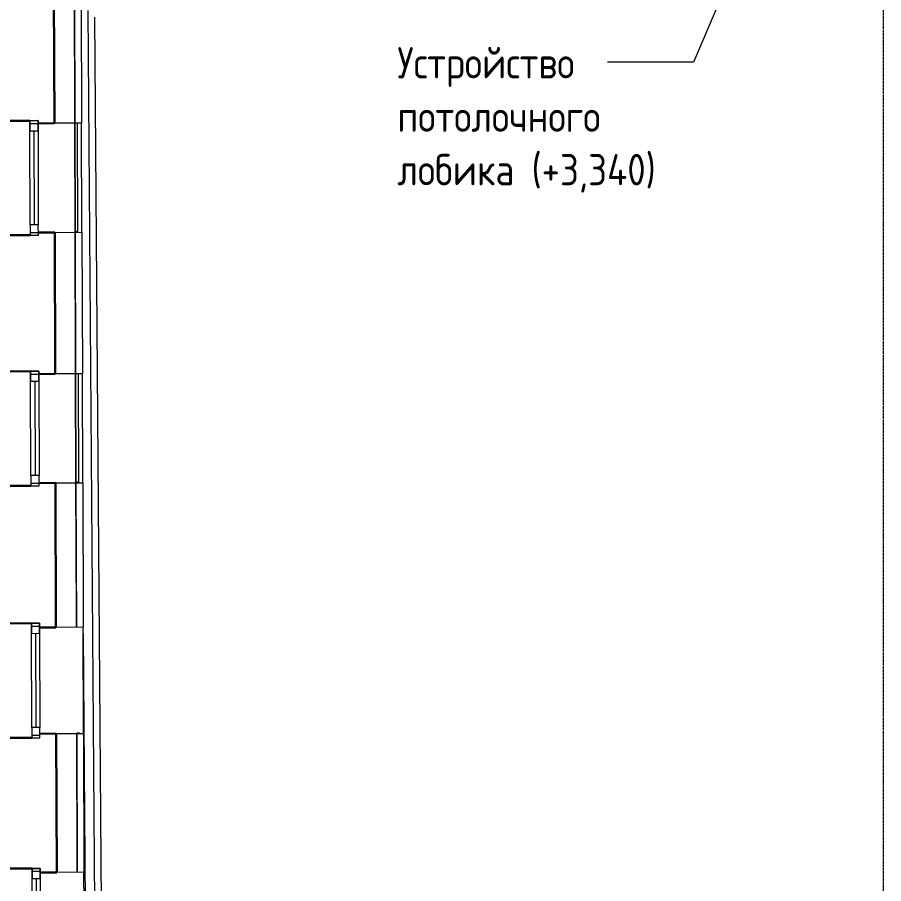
# Model space of a CAD drawing. Header units: millimetres. Extents: x -13069 to 207500, y -71366 to 56785.
# Drawn here: x 48998 to 55350, y 1583 to 7939 of the extents above; entities that cross this region are included whole.
import ezdxf

# ---------------------------------------------------------------- set-up
doc = ezdxf.new("R2010")
doc.units = ezdxf.units.MM
doc.linetypes.add('ADSK_Линия сетки', pattern=[25, 20, -2.5, 0, -2.5])
for name, color, linetype, lineweight in [('_ Окна', 7, 'Continuous', 9), ('Аннотация', 7, 'Continuous', 18), ('Окна', 7, 'Continuous', 9), ('Оси', 7, 'Continuous', 9), ('Стены наружные', 7, 'Continuous', 18), ('Стены несущие', 7, 'Continuous', 30), ('Стены отделка', 7, 'Continuous', 30), ('Стены штриховка', 7, 'Continuous', 9)]:
    doc.layers.add(name, color=color, linetype=linetype, lineweight=lineweight)
doc.styles.add('GOST Common_3', font='GOST_Common.ttf', dxfattribs={"width": 0.9, "height": 230})

# ---------------------------------------------------------------- blocks, each defined once
blk = doc.blocks.new('окна_rehau_однопольное_фрамуга_сверху - 800х2240 _нов_-2056538-План потолков 1-го этажа')
at = {"layer": '_ Окна', "lineweight": 18}
for p, q in [((-420, 75), (-420, 135)), ((-420, 135), (-344, 135)), ((-344, 135), (-344, 75)), ((344, 135), (344, 75)), ((420, 135), (344, 135)), ((420, 75), (420, 135)), ((-344, 75), (-420, 75)), ((344, 75), (420, 75))]:
    blk.add_line(p, q, dxfattribs=at)
at = {"layer": '_ Окна'}
for p, q in [((-400, 75), (-400, 135)), ((400, 75), (400, 135)), ((-344, 105), (344, 105))]:
    blk.add_line(p, q, dxfattribs=at)
at = {"layer": 'Окна'}
for p, q in [((-420, 135), (-420, 75)), ((-344, 135), (-420, 135)), ((-344, 135), (344, 135)), ((420, 135), (344, 135)), ((420, 75), (420, 135)), ((-420, 75), (-344, 75)), ((344, 75), (-344, 75)), ((344, 75), (420, 75))]:
    blk.add_line(p, q, dxfattribs=at)
blk = doc.blocks.new('окна_rehau_однопольное_фрамуга_сверху - 800х2240 _нов_-2056542-План потолков 1-го этажа')
at = {"layer": '_ Окна', "lineweight": 18}
for p, q in [((-420, 75), (-420, 135)), ((-420, 135), (-344, 135)), ((-344, 135), (-344, 75)), ((344, 135), (344, 75)), ((420, 135), (344, 135)), ((420, 75), (420, 135)), ((-344, 75), (-420, 75)), ((344, 75), (420, 75))]:
    blk.add_line(p, q, dxfattribs=at)
at = {"layer": '_ Окна'}
for p, q in [((-400, 75), (-400, 135)), ((400, 75), (400, 135)), ((-344, 105), (344, 105))]:
    blk.add_line(p, q, dxfattribs=at)
at = {"layer": 'Окна'}
for p, q in [((-420, 135), (-420, 75)), ((-344, 135), (-420, 135)), ((-344, 135), (344, 135)), ((420, 135), (344, 135)), ((420, 75), (420, 135)), ((-420, 75), (-344, 75)), ((344, 75), (-344, 75)), ((344, 75), (420, 75))]:
    blk.add_line(p, q, dxfattribs=at)
blk = doc.blocks.new('окна_rehau_однопольное_фрамуга_сверху - 800х2240 _нов_-2056886-План потолков 1-го этажа')
at = {"layer": '_ Окна', "lineweight": 18}
for p, q in [((-420, 75), (-420, 135)), ((-420, 135), (-344, 135)), ((-344, 135), (-344, 75)), ((344, 135), (344, 75)), ((420, 135), (344, 135)), ((420, 75), (420, 135)), ((-344, 75), (-420, 75)), ((344, 75), (420, 75))]:
    blk.add_line(p, q, dxfattribs=at)
at = {"layer": '_ Окна'}
for p, q in [((-400, 75), (-400, 135)), ((400, 75), (400, 135)), ((-344, 105), (344, 105))]:
    blk.add_line(p, q, dxfattribs=at)
at = {"layer": 'Окна'}
for p, q in [((-420, 135), (-420, 75)), ((-344, 135), (-420, 135)), ((-344, 135), (344, 135)), ((420, 135), (344, 135)), ((420, 75), (420, 135)), ((-420, 75), (-344, 75)), ((344, 75), (-344, 75)), ((344, 75), (420, 75))]:
    blk.add_line(p, q, dxfattribs=at)

msp = doc.modelspace()

# ---------------------------------------------------------------- linework, layer by layer
at = {"layer": 'Аннотация', "lineweight": 9}
for p, q in [((54727.377, 9423.94), (53955.977, 7610.951)), ((53799.746, 7610.951), (53325.864, 7610.951)), ((53955.977, 7610.951), (53799.746, 7610.951))]:
    msp.add_line(p, q, dxfattribs=at)
at = {"layer": 'Оси', "linetype": 'ADSK_Линия сетки'}
msp.add_line((55349.565, -6603.62), (55349.565, 44222.998), dxfattribs=at)
at = {"layer": 'Стены наружные'}
for p, q in [((49572.129, 631.024), (49516.281, 7989.429)), ((49622.125, 631.511), (49566.661, 7939.429)), ((49422.001, 6365.972), (49419.575, 7162.259)), ((49419.575, 7162.259), (49422.001, 6365.972)), ((49442.001, 6366.033), (49439.575, 7162.32)), ((49472.012, 6362.415), (49469.575, 7162.411)), ((49442.001, 6366.033), (49422.001, 6365.972)), ((49442.002, 6365.452), (49422.002, 6365.391)), ((49422.002, 6365.391), (49422.012, 6362.263)), ((49442.012, 6362.323), (49442.002, 6365.452)), ((49427.599, 4528.028), (49425.176, 5323.502)), ((49425.176, 5323.502), (49427.599, 4528.028)), ((49447.599, 4528.089), (49445.176, 5323.563)), ((49477.613, 4523.658), (49475.176, 5323.654)), ((49447.599, 4528.089), (49427.599, 4528.028)), ((49447.601, 4527.477), (49427.601, 4527.416)), ((49427.601, 4527.416), (49427.613, 4523.506)), ((49447.613, 4523.566), (49447.601, 4527.477)), ((49483.214, 2684.666), (49480.838, 3464.663)), ((49480.984, 3416.689), (49509.789, -378.591)), ((49453.205, 2687.697), (49433.205, 2687.636)), ((49433.205, 2687.636), (49433.214, 2684.514)), ((49453.214, 2684.575), (49453.205, 2687.697)), ((49488.69, 886.906), (49486.314, 1666.902))]:
    msp.add_line(p, q, dxfattribs=at)
at = {"layer": 'Стены несущие'}
for p, q in [((49269.576, 7161.802), (49266.232, 8259.546)), ((49089.516, 7181.254), (48759.517, 7180.248)), ((49269.576, 7161.802), (49149.576, 7161.436)), ((49152.013, 6361.44), (49272.013, 6361.806)), ((49275.177, 5323.045), (49272.013, 6361.806)), ((48762.076, 6340.252), (49092.074, 6341.257)), ((49095.117, 5342.497), (48765.118, 5341.491)), ((49275.177, 5323.045), (49155.177, 5322.679)), ((49157.614, 4522.683), (49277.614, 4523.049)), ((49280.839, 3464.054), (49277.614, 4523.049)), ((48767.677, 4501.495), (49097.675, 4502.5)), ((49100.749, 3493.505), (48770.75, 3492.5)), ((49280.839, 3464.054), (49160.84, 3463.688)), ((49163.216, 2683.692), (49283.215, 2684.057)), ((49286.315, 1666.293), (49283.215, 2684.057)), ((48773.309, 2652.504), (49103.307, 2653.509)), ((49106.225, 1695.745), (48776.226, 1694.74)), ((49286.315, 1666.293), (49166.316, 1665.928))]:
    msp.add_line(p, q, dxfattribs=at)
at = {"layer": 'Стены отделка', "lineweight": 9}
for p, q in [((49466.843, 8059.429), (49469.575, 7162.411)), ((49419.575, 7162.259), (49419.409, 7216.876)), ((49469.575, 7162.411), (49269.576, 7161.802)), ((49272.013, 6361.806), (49472.012, 6362.415)), ((49472.012, 6362.415), (49475.176, 5323.654)), ((49425.176, 5323.502), (49424.998, 5381.884)), ((49475.176, 5323.654), (49275.177, 5323.045)), ((49277.614, 4523.049), (49477.613, 4523.658)), ((49477.613, 4523.658), (49480.838, 3464.663)), ((49430.839, 3464.51), (49430.588, 3546.893)), ((49480.838, 3464.663), (49280.839, 3464.054)), ((49280.839, 3464.054), (49280.839, 3464.054)), ((49283.215, 2684.057), (49483.214, 2684.666)), ((49483.214, 2684.666), (49486.314, 1666.902)), ((49486.314, 1666.902), (49286.315, 1666.293)), ((49286.315, 1666.293), (49286.315, 1666.293)), ((49436.315, 1666.75), (49436.177, 1711.901))]:
    msp.add_line(p, q, dxfattribs=at)
at = {"layer": 'Стены штриховка'}
for p, q in [((49416.69, 8109.542), (49419.575, 7162.259)), ((49419.409, 7216.876), (49416.69, 8109.542)), ((49422.012, 6362.263), (49425.176, 5323.502)), ((49424.998, 5381.884), (49422.012, 6362.263)), ((49427.613, 4523.506), (49430.839, 3464.51)), ((49430.588, 3546.893), (49427.613, 4523.506)), ((49433.214, 2684.514), (49436.315, 1666.75)), ((49436.177, 1711.901), (49433.214, 2684.514))]:
    msp.add_line(p, q, dxfattribs=at)

# ---------------------------------------------------------------- block references
at = {"layer": 'Окна', "rotation": 270.1745227978507}
for name, p in [('окна_rehau_однопольное_фрамуга_сверху - 800х2240 _нов_-2056538-План потолков 1-го этажа', (49015.795, 6761.027)), ('окна_rehau_однопольное_фрамуга_сверху - 800х2240 _нов_-2056542-План потолков 1-го этажа', (49021.396, 4922.27)), ('окна_rehau_однопольное_фрамуга_сверху - 800х2240 _нов_-2056886-План потолков 1-го этажа', (49027.028, 3073.279)), ('окна_rehau_однопольное_фрамуга_сверху - 800х2240 _нов_-2056886-План потолков 1-го этажа', (49032.504, 1275.518))]:
    msp.add_blockref(name, p, dxfattribs=at)

# ---------------------------------------------------------------- texts
at = {"layer": 'Аннотация', "lineweight": 9, "insert": (51784.005, 7721.102), "char_height": 230, "width": 2017.8, "attachment_point": 1, "line_spacing_factor": 1.022766, "style": 'GOST Common_3'}
msp.add_mtext('\\pt449.9996,899.9992,1350.0011,1800.0007,2250.0003,2699.9999,3149.9995,3599.9991,4050.001,4500.0006,4950.0002,5399.9998,5849.9994,6299.999,6750.0009,7200.0005,7650.0001,8099.9997,8549.9993,8999.9989,9450.0008,9900.0004,10350,10799.9996,11249.9992,11700.0011,12150.0007,12600.0003,13049.9999,13499.9995,13949.9991,14400.001;Устройство потолочного лобика (+3,340)', dxfattribs=at)

doc.saveas('drawing.dxf')
